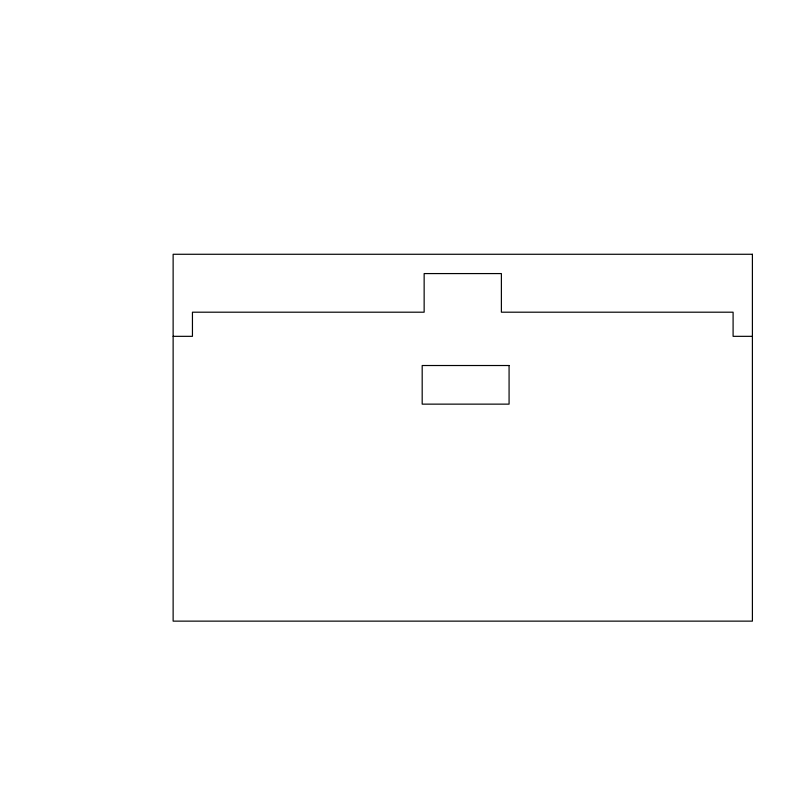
<?xml version="1.0" encoding="UTF-8"?>
<svg xmlns="http://www.w3.org/2000/svg" width="792" height="792" viewBox="0 0 792 792"><rect width="100%" height="100%" fill="white"/><g stroke="black" fill="none" stroke-linecap="round" stroke-linejoin="round"><path stroke-width="1.19" d="M173.131 336.333L192.446 336.333L192.446 312.197L424.146 312.197L424.146 273.577L501.385 273.577L501.385 312.197L733.095 312.197L733.095 336.333L752.4 336.333M752.4 254.272L173.131 254.272L173.131 621.136L752.4 621.136L752.4 254.272M509.078 365.518L422.185 365.518L422.185 404.138L509.078 404.138L509.078 365.518"/></g></svg>
